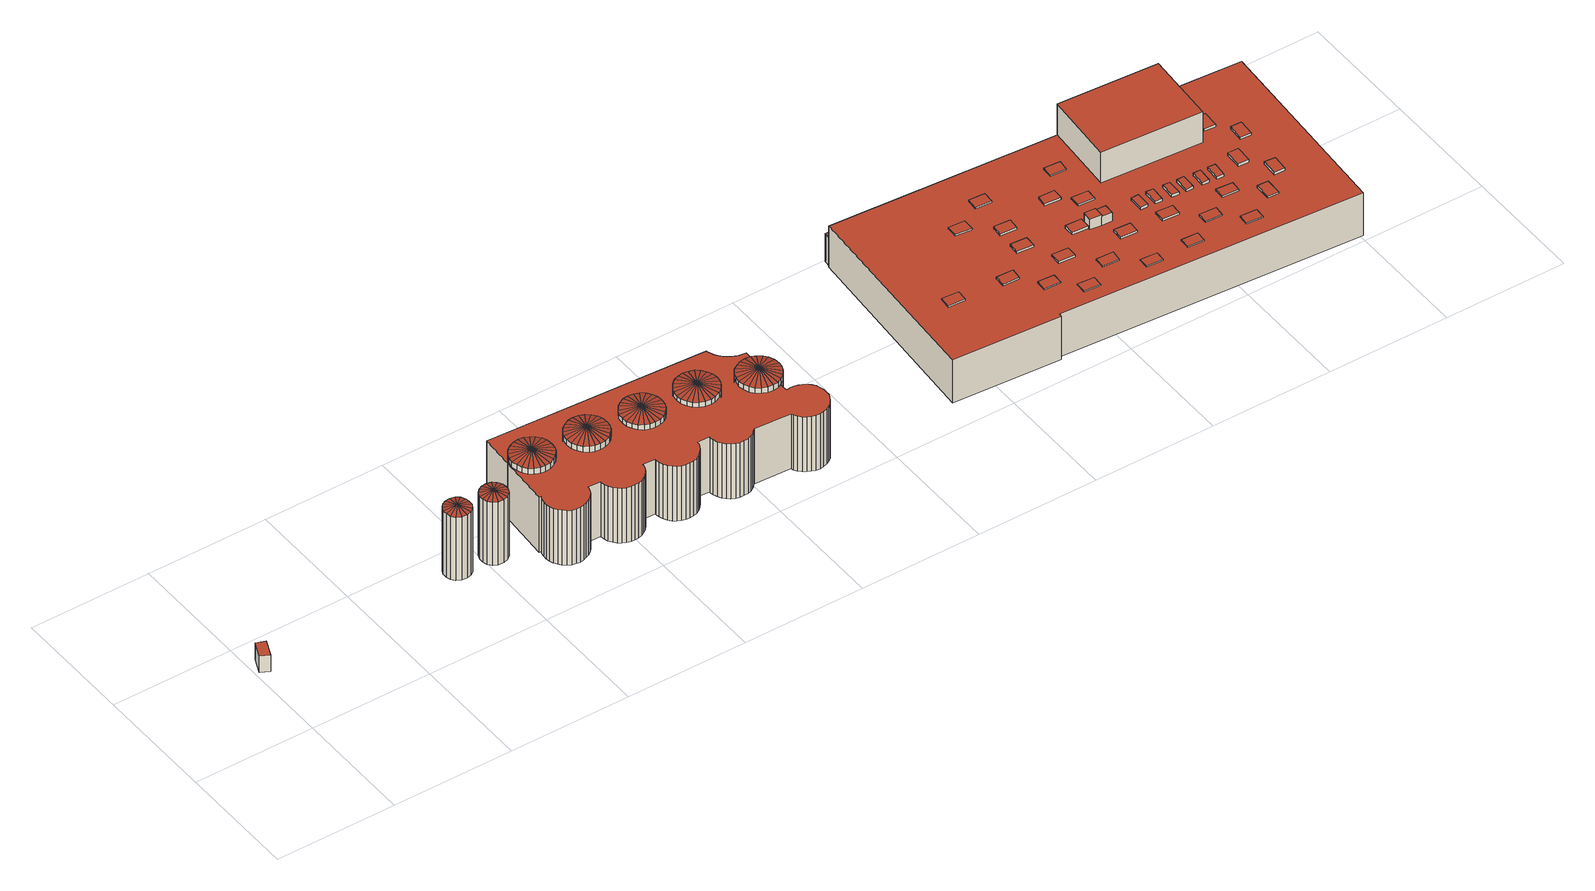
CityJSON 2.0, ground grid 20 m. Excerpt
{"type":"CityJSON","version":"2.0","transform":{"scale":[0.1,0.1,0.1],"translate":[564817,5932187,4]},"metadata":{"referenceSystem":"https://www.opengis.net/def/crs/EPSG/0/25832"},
"CityObjects":{
"building1":{"type":"Building","attributes":{"Grundfläche 2D":"4.583866","Grundhöhe NN":"4.781"},"geometry":[{"type":"Solid","lod":"3","boundaries":[[[[0,1,2,3]],[[4,5,3,2]],[[5,6,0,3]],[[6,7,1,0]],[[7,4,2,1]],[[7,6,5,4]]]],"semantics":{"surfaces":[{"type":"RoofSurface"},{"type":"WallSurface"},{"type":"GroundSurface"}],"values":[[0,1,1,1,1,2]]}}]},
"building2":{"type":"Building","attributes":{"Grundfläche 2D":"14.124883","Grundhöhe NN":"5.322"},"geometry":[{"type":"Solid","lod":"3","boundaries":[[[[8,9,10]],[[10,9,11]],[[12,9,8]],[[13,9,12]],[[14,9,13]],[[15,9,14]],[[16,9,15]],[[17,9,16]],[[18,9,17]],[[19,9,18]],[[20,9,19]],[[21,9,20]],[[22,9,21]],[[23,9,22]],[[24,9,23]],[[25,9,24]],[[26,11,9,25]],[[27,28,8,10]],[[28,29,12,8]],[[29,30,13,12]],[[30,31,14,13]],[[31,32,15,14]],[[32,33,16,15]],[[33,34,17,16]],[[34,35,18,17]],[[35,36,19,18]],[[36,37,20,19]],[[37,38,21,20]],[[38,39,22,21]],[[39,40,23,22]],[[40,41,24,23]],[[41,42,25,24]],[[43,27,10,11]],[[42,44,43,11,26,25]],[[29,28,27,43,44,42,41,40,39,38,37,36,35,34,33,32,31,30]]]],"semantics":{"surfaces":[{"type":"RoofSurface"},{"type":"WallSurface"},{"type":"GroundSurface"}],"values":[[0,0,0,0,0,0,0,0,0,0,0,0,0,0,0,0,0,1,1,1,1,1,1,1,1,1,1,1,1,1,1,1,1,1,2]]}}]},
"building3":{"type":"Building","attributes":{"Grundfläche 2D":"14.123329","Grundhöhe NN":"5.399"},"geometry":[{"type":"Solid","lod":"3","boundaries":[[[[45,46,47]],[[47,46,48]],[[49,46,45]],[[50,51,46,49]],[[52,53,46,51]],[[54,46,53]],[[55,46,54]],[[56,46,55]],[[57,46,56]],[[58,46,57]],[[59,46,58]],[[60,46,59]],[[61,46,60]],[[62,46,61]],[[63,46,62]],[[64,46,63]],[[48,46,64]],[[65,66,45,47]],[[67,65,47,48]],[[66,68,49,45]],[[68,69,70,51,50,49]],[[70,71,72,53,52,51]],[[72,73,54,53]],[[73,74,55,54]],[[74,75,56,55]],[[75,76,57,56]],[[76,77,58,57]],[[77,78,59,58]],[[78,79,60,59]],[[79,80,61,60]],[[80,81,62,61]],[[81,82,63,62]],[[82,83,64,63]],[[83,67,48,64]],[[66,65,67,83,82,81,80,79,78,77,76,75,74,73,72,71,70,69,68]]]],"semantics":{"surfaces":[{"type":"RoofSurface"},{"type":"WallSurface"},{"type":"GroundSurface"}],"values":[[0,0,0,0,0,0,0,0,0,0,0,0,0,0,0,0,0,1,1,1,1,1,1,1,1,1,1,1,1,1,1,1,1,1,2]]}}]},
"building4":{"type":"Building","attributes":{"Grundfläche 2D":"35.927624","Grundhöhe NN":"5.362","usage":"detail"},"geometry":[{"type":"Solid","lod":"3","boundaries":[[[[84,85,86]],[[84,87,85]],[[84,86,88]],[[84,88,89]],[[84,89,90]],[[84,90,91]],[[84,91,92]],[[84,92,93]],[[84,93,94]],[[84,94,95]],[[84,95,96]],[[84,96,97]],[[84,97,98]],[[84,98,99]],[[84,99,100]],[[84,100,101]],[[84,101,102]],[[84,102,103]],[[84,103,104]],[[84,104,105]],[[84,105,106]],[[84,106,107]],[[84,107,108]],[[84,108,87]],[[109,110,86,85]],[[111,109,85,87]],[[112,111,87,108]],[[110,113,88,86]],[[113,114,89,88]],[[114,115,90,89]],[[115,116,91,90]],[[116,117,92,91]],[[117,118,93,92]],[[118,119,94,93]],[[119,120,95,94]],[[120,121,96,95]],[[121,122,97,96]],[[122,123,98,97]],[[123,124,99,98]],[[124,125,100,99]],[[125,126,101,100]],[[126,127,102,101]],[[127,128,103,102]],[[128,129,104,103]],[[129,130,105,104]],[[130,131,106,105]],[[131,132,107,106]],[[132,112,108,107]],[[126,125,124,123,122,121,120,119,118,117,116,115,114,113,110,109,111,112,132,131,130,129,128,127]]]],"semantics":{"surfaces":[{"type":"RoofSurface"},{"type":"WallSurface"},{"type":"GroundSurface"}],"values":[[0,0,0,0,0,0,0,0,0,0,0,0,0,0,0,0,0,0,0,0,0,0,0,0,1,1,1,1,1,1,1,1,1,1,1,1,1,1,1,1,1,1,1,1,1,1,1,1,2]]}}]},
"building5":{"type":"Building","attributes":{"Grundfläche 2D":"35.927624","Grundhöhe NN":"5.379","usage":"detail"},"geometry":[{"type":"Solid","lod":"3","boundaries":[[[[133,134,135]],[[133,136,134]],[[133,135,137]],[[133,137,138]],[[133,138,139]],[[133,139,140]],[[133,140,141]],[[133,141,142]],[[133,142,143]],[[133,143,144]],[[133,144,145]],[[133,145,146]],[[133,146,147]],[[133,147,148]],[[133,148,149]],[[133,149,150]],[[133,150,151]],[[133,151,152]],[[133,152,153]],[[133,153,154]],[[133,154,155]],[[133,155,156]],[[133,156,157]],[[133,157,136]],[[158,159,135,134]],[[160,158,134,136]],[[161,160,136,157]],[[159,162,137,135]],[[162,163,138,137]],[[163,164,139,138]],[[164,165,140,139]],[[165,166,141,140]],[[166,167,142,141]],[[167,168,143,142]],[[168,169,144,143]],[[169,170,145,144]],[[170,171,146,145]],[[171,172,147,146]],[[172,173,148,147]],[[173,174,149,148]],[[174,175,150,149]],[[175,176,151,150]],[[176,177,152,151]],[[177,178,153,152]],[[178,179,154,153]],[[179,180,155,154]],[[180,181,156,155]],[[181,161,157,156]],[[175,174,173,172,171,170,169,168,167,166,165,164,163,162,159,158,160,161,181,180,179,178,177,176]]]],"semantics":{"surfaces":[{"type":"RoofSurface"},{"type":"WallSurface"},{"type":"GroundSurface"}],"values":[[0,0,0,0,0,0,0,0,0,0,0,0,0,0,0,0,0,0,0,0,0,0,0,0,1,1,1,1,1,1,1,1,1,1,1,1,1,1,1,1,1,1,1,1,1,1,1,1,2]]}}]},
"building6":{"type":"Building","attributes":{"Grundfläche 2D":"756.656850","Grundhöhe NN":"5.353"},"geometry":[{"type":"Solid","lod":"3","boundaries":[[[[182,183,184,185,186,187,188,189,190,191,192,193,194,195,196,197,198,199,200,201,202,203,204,205,206,207,208,209,210,211,212,213,214,215,216,217,218,219,220,221,222,223,224,225,226,227,228,229,230,231,232,233,234,235,236,237,238,239,240,241,242,243,244,245,246,247,248,249,250,251,252,253,254,255,256,257,258,259,260,261,262,263,264,265,266,267,268,269,270,271,272,273,274,275,276,277,278,279,280,281,282,283,284,285,286,287,288,289,290,291,292,293,294,295,296,297]],[[298,299,191,190]],[[299,300,192,191]],[[300,301,193,192]],[[301,302,194,193]],[[302,303,195,194]],[[303,304,196,195]],[[304,305,197,196]],[[305,306,198,197]],[[306,307,199,198]],[[307,308,200,199]],[[308,309,201,200]],[[309,310,202,201]],[[310,311,203,202]],[[311,312,204,203]],[[312,313,205,204]],[[313,314,206,205]],[[314,315,207,206]],[[315,316,208,207]],[[316,317,209,208]],[[317,318,210,209]],[[318,319,211,210]],[[319,320,212,211]],[[320,321,213,212]],[[321,322,214,213]],[[322,323,215,214]],[[323,324,216,215]],[[324,325,217,216]],[[325,326,218,217]],[[326,327,219,218]],[[327,328,220,219]],[[328,329,221,220]],[[329,330,222,221]],[[330,331,223,222]],[[331,332,224,223]],[[332,333,225,224]],[[333,334,226,225]],[[334,335,227,226]],[[335,336,228,227]],[[336,337,229,228]],[[337,338,230,229]],[[338,339,231,230]],[[339,340,232,231]],[[340,341,233,232]],[[341,342,234,233]],[[342,343,235,234]],[[343,344,236,235]],[[344,345,237,236]],[[345,346,238,237]],[[346,347,239,238]],[[347,348,240,239]],[[348,349,241,240]],[[349,350,242,241]],[[350,351,243,242]],[[351,352,244,243]],[[352,353,245,244]],[[353,354,246,245]],[[354,355,247,246]],[[355,356,248,247]],[[356,357,249,248]],[[357,358,250,249]],[[358,359,251,250]],[[359,360,252,251]],[[360,361,253,252]],[[361,362,254,253]],[[362,363,255,254]],[[363,364,256,255]],[[364,365,257,256]],[[365,366,258,257]],[[366,367,259,258]],[[367,368,260,259]],[[368,369,261,260]],[[369,370,262,261]],[[370,371,263,262]],[[371,372,264,263]],[[372,373,265,264]],[[373,374,266,265]],[[374,375,267,266]],[[375,376,268,267]],[[376,377,269,268]],[[377,378,270,269]],[[378,379,271,270]],[[379,380,272,271]],[[380,381,273,272]],[[381,382,274,273]],[[382,383,275,274]],[[383,384,276,275]],[[384,385,277,276]],[[385,386,278,277]],[[386,387,279,278]],[[387,388,280,279]],[[388,389,281,280]],[[389,390,282,281]],[[390,391,283,282]],[[391,392,284,283]],[[392,393,285,284]],[[393,394,286,285]],[[394,395,287,286]],[[395,396,288,287]],[[396,397,289,288]],[[397,398,290,289]],[[398,399,291,290]],[[399,400,292,291]],[[400,401,293,292]],[[401,402,294,293]],[[402,403,295,294]],[[403,404,296,295]],[[404,405,297,296]],[[405,406,182,297]],[[406,407,183,182]],[[407,408,184,183]],[[408,409,185,184]],[[409,410,186,185]],[[410,411,187,186]],[[411,412,188,187]],[[413,298,190,189]],[[412,413,189,188]],[[403,402,401,400,399,398,397,396,395,394,393,392,391,390,389,388,387,386,385,384,383,382,381,380,379,378,377,376,375,374,373,372,371,370,369,368,367,366,365,364,363,362,361,360,359,358,357,356,355,354,353,352,351,350,349,348,347,346,345,344,343,342,341,340,339,338,337,336,335,334,333,332,331,330,329,328,327,326,325,324,323,322,321,320,319,318,317,316,315,314,313,312,311,310,309,308,307,306,305,304,303,302,301,300,299,298,413,412,411,410,409,408,407,406,405,404]]]],"semantics":{"surfaces":[{"type":"RoofSurface"},{"type":"WallSurface"},{"type":"GroundSurface"}],"values":[[0,1,1,1,1,1,1,1,1,1,1,1,1,1,1,1,1,1,1,1,1,1,1,1,1,1,1,1,1,1,1,1,1,1,1,1,1,1,1,1,1,1,1,1,1,1,1,1,1,1,1,1,1,1,1,1,1,1,1,1,1,1,1,1,1,1,1,1,1,1,1,1,1,1,1,1,1,1,1,1,1,1,1,1,1,1,1,1,1,1,1,1,1,1,1,1,1,1,1,1,1,1,1,1,1,1,1,1,1,1,1,1,1,1,1,1,1,2]]}}]},
"building7":{"type":"Building","attributes":{"Grundfläche 2D":"35.927595","Grundhöhe NN":"5.342","usage":"detail"},"geometry":[{"type":"Solid","lod":"3","boundaries":[[[[414,415,416]],[[414,417,415]],[[414,416,418]],[[414,418,419]],[[414,419,420]],[[414,420,421]],[[414,421,422]],[[414,422,423]],[[414,423,424]],[[414,424,425]],[[414,425,426]],[[414,426,427]],[[414,427,428]],[[414,428,429]],[[414,429,430]],[[414,430,431]],[[414,431,432]],[[414,432,433]],[[414,433,434]],[[414,434,435]],[[414,435,436]],[[414,436,437]],[[414,437,438]],[[414,438,417]],[[439,440,416,415]],[[441,439,415,417]],[[442,441,417,438]],[[440,443,418,416]],[[443,444,419,418]],[[444,445,420,419]],[[445,446,421,420]],[[446,447,422,421]],[[447,448,423,422]],[[448,449,424,423]],[[449,450,425,424]],[[450,451,426,425]],[[451,452,427,426]],[[452,453,428,427]],[[453,454,429,428]],[[454,455,430,429]],[[455,456,431,430]],[[456,457,432,431]],[[457,458,433,432]],[[458,459,434,433]],[[459,460,435,434]],[[460,461,436,435]],[[461,462,437,436]],[[462,442,438,437]],[[456,455,454,453,452,451,450,449,448,447,446,445,444,443,440,439,441,442,462,461,460,459,458,457]]]],"semantics":{"surfaces":[{"type":"RoofSurface"},{"type":"WallSurface"},{"type":"GroundSurface"}],"values":[[0,0,0,0,0,0,0,0,0,0,0,0,0,0,0,0,0,0,0,0,0,0,0,0,1,1,1,1,1,1,1,1,1,1,1,1,1,1,1,1,1,1,1,1,1,1,1,1,2]]}}]},
"building8":{"type":"Building","attributes":{"Grundfläche 2D":"36.493179","Grundhöhe NN":"5.306","usage":"detail"},"geometry":[{"type":"Solid","lod":"3","boundaries":[[[[463,464,465]],[[463,466,464]],[[463,465,467]],[[463,467,468]],[[463,468,469]],[[463,469,470]],[[463,470,471]],[[463,471,472]],[[463,472,473]],[[463,473,474]],[[463,474,475]],[[463,475,476]],[[463,476,477]],[[463,477,478]],[[463,478,479]],[[463,479,480]],[[463,480,481]],[[463,481,482]],[[463,482,483]],[[463,483,484]],[[463,484,485]],[[463,485,486]],[[463,486,487]],[[463,487,466]],[[488,489,465,464]],[[489,490,467,465]],[[490,491,468,467]],[[491,492,469,468]],[[492,493,470,469]],[[493,494,471,470]],[[494,495,472,471]],[[495,496,473,472]],[[496,497,474,473]],[[497,498,475,474]],[[498,499,476,475]],[[499,500,477,476]],[[500,501,478,477]],[[501,502,479,478]],[[502,503,480,479]],[[503,504,481,480]],[[504,505,482,481]],[[505,506,483,482]],[[506,507,484,483]],[[507,508,485,484]],[[508,509,486,485]],[[509,510,487,486]],[[510,511,466,487]],[[511,488,464,466]],[[502,501,500,499,498,497,496,495,494,493,492,491,490,489,488,511,510,509,508,507,506,505,504,503]]]],"semantics":{"surfaces":[{"type":"RoofSurface"},{"type":"WallSurface"},{"type":"GroundSurface"}],"values":[[0,0,0,0,0,0,0,0,0,0,0,0,0,0,0,0,0,0,0,0,0,0,0,0,1,1,1,1,1,1,1,1,1,1,1,1,1,1,1,1,1,1,1,1,1,1,1,1,2]]}}]},
"building9":{"type":"Building","attributes":{"Grundfläche 2D":"36.494622","Grundhöhe NN":"5.289","usage":"detail"},"geometry":[{"type":"Solid","lod":"3","boundaries":[[[[512,513,514]],[[514,513,515]],[[516,513,512]],[[517,513,516]],[[518,513,517]],[[519,513,518]],[[520,513,519]],[[521,522,513,520]],[[523,513,522]],[[524,513,523]],[[525,513,524]],[[526,513,525]],[[527,513,526]],[[528,513,527]],[[529,513,528]],[[530,513,529]],[[531,513,530]],[[532,513,531]],[[533,513,532]],[[534,513,533]],[[535,513,534]],[[536,513,535]],[[537,513,536]],[[515,513,537]],[[512,514,538,539]],[[515,537,540,541]],[[514,515,541,538]],[[516,512,539,542]],[[517,516,542,543]],[[518,517,543,544]],[[519,518,544,545]],[[520,519,545,546]],[[547,522,521,520,546,548]],[[523,522,547,549]],[[524,523,549,550]],[[525,524,550,551]],[[526,525,551,552]],[[527,526,552,553]],[[528,527,553,554]],[[529,528,554,555]],[[530,529,555,556]],[[531,530,556,557]],[[532,531,557,558]],[[533,532,558,559]],[[534,533,559,560]],[[535,534,560,561]],[[536,535,561,562]],[[537,536,562,540]],[[543,542,539,538,541,540,562,561,560,559,558,557,556,555,554,553,552,551,550,549,547,548,546,545,544]]]],"semantics":{"surfaces":[{"type":"RoofSurface"},{"type":"WallSurface"},{"type":"GroundSurface"}],"values":[[0,0,0,0,0,0,0,0,0,0,0,0,0,0,0,0,0,0,0,0,0,0,0,0,1,1,1,1,1,1,1,1,1,1,1,1,1,1,1,1,1,1,1,1,1,1,1,1,2]]}}]},
"building10":{"type":"Building","attributes":{"Grundfläche 2D":"2266.576538","Grundhöhe NN":"5.484"},"children":["building10-1","building10-2","building10-3","building10-4","building10-5","building10-6","building10-7","building10-8","building10-9","building10-10","building10-11","building10-12","building10-13","building10-14","building10-15","building10-16","building10-17","building10-18","building10-19","building10-20","building10-21","building10-22","building10-23","building10-24","building10-25","building10-26","building10-27","building10-28","building10-29","building10-30","building10-31","building10-32","building10-33","building10-34"],"geometry":[{"type":"Solid","lod":"3","boundaries":[[[[563,564,565,566]],[[567,568,569,570,571,572,573,574,575,576,577]],[[578,579,580,581]],[[582,583,584,585]],[[575,574,566,565]],[[563,566,574,573]],[[564,563,573,572]],[[572,575,565,564]],[[567,577,586,587]],[[568,567,587,588]],[[569,568,588,589]],[[570,569,589,590]],[[571,570,590,591]],[[581,580,592,593,585,584,594,586,577,576,575,572,571,591,595]],[[578,581,595,596]],[[579,578,596,597]],[[580,579,597,592]],[[582,585,593,598]],[[583,582,598,599]],[[584,583,599,594]],[[587,586,594,599,598,593,592,597,596,595,591,590,589,588]]]],"semantics":{"surfaces":[{"type":"RoofSurface"},{"type":"WallSurface"},{"type":"GroundSurface"}],"values":[[0,0,0,0,1,1,1,1,1,1,1,1,1,1,1,1,1,1,1,1,2]]}}]},
"building10-1":{"type":"BuildingInstallation","parents":["building10"],"geometry":[{"type":"MultiSurface","lod":"3","boundaries":[[[600,601,602,603]],[[603,602,604,605]],[[600,603,605,606]],[[601,600,606,607]],[[602,601,607,604]]],"semantics":{"surfaces":[{"type":"RoofSurface"},{"type":"WallSurface"}],"values":[0,1,1,1,1]}}]},
"building10-2":{"type":"BuildingInstallation","parents":["building10"],"geometry":[{"type":"MultiSurface","lod":"3","boundaries":[[[608,609,610,611]],[[611,610,612,613]],[[608,611,613,614]],[[609,608,614,615]],[[610,609,615,612]]],"semantics":{"surfaces":[{"type":"RoofSurface"},{"type":"WallSurface"}],"values":[0,1,1,1,1]}}]},
"building10-3":{"type":"BuildingInstallation","parents":["building10"],"geometry":[{"type":"MultiSurface","lod":"3","boundaries":[[[616,617,618,619]],[[619,618,620,621]],[[616,619,621,622]],[[617,616,622,623]],[[618,617,623,620]]],"semantics":{"surfaces":[{"type":"RoofSurface"},{"type":"WallSurface"}],"values":[0,1,1,1,1]}}]},
"building10-4":{"type":"BuildingInstallation","parents":["building10"],"geometry":[{"type":"MultiSurface","lod":"3","boundaries":[[[624,625,626,627]],[[627,626,628,629]],[[624,627,629,630]],[[625,624,630,631]],[[626,625,631,628]]],"semantics":{"surfaces":[{"type":"RoofSurface"},{"type":"WallSurface"}],"values":[0,1,1,1,1]}}]},
"building10-5":{"type":"BuildingInstallation","parents":["building10"],"geometry":[{"type":"MultiSurface","lod":"3","boundaries":[[[632,633,634,635]],[[635,634,636,637]],[[632,635,637,638]],[[633,632,638,639]],[[634,633,639,636]]],"semantics":{"surfaces":[{"type":"RoofSurface"},{"type":"WallSurface"}],"values":[0,1,1,1,1]}}]},
"building10-6":{"type":"BuildingInstallation","parents":["building10"],"geometry":[{"type":"MultiSurface","lod":"3","boundaries":[[[640,641,642,643]],[[643,642,644,645]],[[640,643,645,646]],[[641,640,646,647]],[[642,641,647,644]]],"semantics":{"surfaces":[{"type":"RoofSurface"},{"type":"WallSurface"}],"values":[0,1,1,1,1]}}]},
"building10-7":{"type":"BuildingInstallation","parents":["building10"],"geometry":[{"type":"MultiSurface","lod":"3","boundaries":[[[648,649,650,651]],[[652,653,648,651]],[[653,654,649,648]],[[654,655,650,649]]],"semantics":{"surfaces":[{"type":"RoofSurface"},{"type":"WallSurface"}],"values":[0,1,1,1]}}]},
"building10-8":{"type":"BuildingInstallation","parents":["building10"],"geometry":[{"type":"MultiSurface","lod":"3","boundaries":[[[656,657,658,659]],[[659,658,660,661]],[[656,659,661,662]],[[657,656,662,663]],[[658,657,663,660]]],"semantics":{"surfaces":[{"type":"RoofSurface"},{"type":"WallSurface"}],"values":[0,1,1,1,1]}}]},
"building10-9":{"type":"BuildingInstallation","parents":["building10"],"geometry":[{"type":"MultiSurface","lod":"3","boundaries":[[[664,665,666,667]],[[667,666,668,669]],[[664,667,669,670]],[[665,664,670,671]],[[666,665,671,668]]],"semantics":{"surfaces":[{"type":"RoofSurface"},{"type":"WallSurface"}],"values":[0,1,1,1,1]}}]},
"building10-10":{"type":"BuildingInstallation","parents":["building10"],"geometry":[{"type":"MultiSurface","lod":"3","boundaries":[[[672,673,674,675]],[[675,674,676,677]],[[672,675,677,678]],[[678,679,673,672]],[[679,676,674,673]]],"semantics":{"surfaces":[{"type":"RoofSurface"},{"type":"WallSurface"}],"values":[0,1,1,1,1]}}]},
"building10-11":{"type":"BuildingInstallation","parents":["building10"],"geometry":[{"type":"MultiSurface","lod":"3","boundaries":[[[680,681,682,683]],[[683,682,684,685]],[[680,683,685,686]],[[681,680,686,687]],[[682,681,687,684]]],"semantics":{"surfaces":[{"type":"RoofSurface"},{"type":"WallSurface"}],"values":[0,1,1,1,1]}}]},
"building10-12":{"type":"BuildingInstallation","parents":["building10"],"geometry":[{"type":"MultiSurface","lod":"3","boundaries":[[[688,689,690,691]],[[691,690,692,693]],[[693,694,688,691]],[[689,688,694,695]],[[695,692,690,689]]],"semantics":{"surfaces":[{"type":"RoofSurface"},{"type":"WallSurface"}],"values":[0,1,1,1,1]}}]},
"building10-13":{"type":"BuildingInstallation","parents":["building10"],"geometry":[{"type":"MultiSurface","lod":"3","boundaries":[[[696,697,698,699]],[[699,698,700,701]],[[696,699,701,702]],[[697,696,702,703]],[[698,697,703,700]]],"semantics":{"surfaces":[{"type":"RoofSurface"},{"type":"WallSurface"}],"values":[0,1,1,1,1]}}]},
"building10-14":{"type":"BuildingInstallation","parents":["building10"],"geometry":[{"type":"MultiSurface","lod":"3","boundaries":[[[704,705,706,707]],[[707,706,708,709]],[[704,707,709,710]],[[705,704,710,711]],[[706,705,711,708]]],"semantics":{"surfaces":[{"type":"RoofSurface"},{"type":"WallSurface"}],"values":[0,1,1,1,1]}}]},
"building10-15":{"type":"BuildingInstallation","parents":["building10"],"geometry":[{"type":"MultiSurface","lod":"3","boundaries":[[[712,713,714,715]],[[715,714,716,717]],[[712,715,717,718]],[[713,712,718,719]],[[714,713,719,716]]],"semantics":{"surfaces":[{"type":"RoofSurface"},{"type":"WallSurface"}],"values":[0,1,1,1,1]}}]},
"building10-16":{"type":"BuildingInstallation","parents":["building10"],"geometry":[{"type":"MultiSurface","lod":"3","boundaries":[[[720,721,722,723]],[[723,722,724,725]],[[725,726,720,723]],[[726,727,721,720]],[[722,721,727,724]]],"semantics":{"surfaces":[{"type":"RoofSurface"},{"type":"WallSurface"}],"values":[0,1,1,1,1]}}]},
"building10-17":{"type":"BuildingInstallation","parents":["building10"],"geometry":[{"type":"MultiSurface","lod":"3","boundaries":[[[728,729,730,731]],[[731,730,732,733]],[[728,731,733,734]],[[729,728,734,735]],[[730,729,735,732]]],"semantics":{"surfaces":[{"type":"RoofSurface"},{"type":"WallSurface"}],"values":[0,1,1,1,1]}}]},
"building10-18":{"type":"BuildingInstallation","parents":["building10"],"geometry":[{"type":"MultiSurface","lod":"3","boundaries":[[[736,737,738,739]],[[739,738,740,741]],[[736,739,741,742]],[[737,736,742,743]],[[738,737,743,740]]],"semantics":{"surfaces":[{"type":"RoofSurface"},{"type":"WallSurface"}],"values":[0,1,1,1,1]}}]},
"building10-19":{"type":"BuildingInstallation","parents":["building10"],"geometry":[{"type":"MultiSurface","lod":"3","boundaries":[[[744,745,746,747]],[[747,746,748,749]],[[744,747,749,750]],[[745,744,750,751]],[[746,745,751,748]]],"semantics":{"surfaces":[{"type":"RoofSurface"},{"type":"WallSurface"}],"values":[0,1,1,1,1]}}]},
"building10-20":{"type":"BuildingInstallation","parents":["building10"],"geometry":[{"type":"MultiSurface","lod":"3","boundaries":[[[752,753,754,755]],[[755,754,756,757]],[[757,758,752,755]],[[753,752,758,759]],[[759,756,754,753]]],"semantics":{"surfaces":[{"type":"RoofSurface"},{"type":"WallSurface"}],"values":[0,1,1,1,1]}}]},
"building10-21":{"type":"BuildingInstallation","parents":["building10"],"geometry":[{"type":"MultiSurface","lod":"3","boundaries":[[[760,761,762,763]],[[763,762,764,765]],[[760,763,765,766]],[[761,760,766,767]],[[762,761,767,764]]],"semantics":{"surfaces":[{"type":"RoofSurface"},{"type":"WallSurface"}],"values":[0,1,1,1,1]}}]},
"building10-22":{"type":"BuildingInstallation","parents":["building10"],"geometry":[{"type":"MultiSurface","lod":"3","boundaries":[[[768,769,770,771]],[[771,770,772,773]],[[768,771,773,774]],[[769,768,774,775]],[[770,769,775,772]]],"semantics":{"surfaces":[{"type":"RoofSurface"},{"type":"WallSurface"}],"values":[0,1,1,1,1]}}]},
"building10-23":{"type":"BuildingInstallation","parents":["building10"],"geometry":[{"type":"MultiSurface","lod":"3","boundaries":[[[776,777,778,779]],[[779,778,780,781]],[[776,779,781,782]],[[777,776,782,783]],[[778,777,783,780]]],"semantics":{"surfaces":[{"type":"RoofSurface"},{"type":"WallSurface"}],"values":[0,1,1,1,1]}}]},
"building10-24":{"type":"BuildingInstallation","parents":["building10"],"geometry":[{"type":"MultiSurface","lod":"3","boundaries":[[[784,785,786,787]],[[787,786,788,789]],[[784,787,789,790]],[[785,784,790,791]],[[786,785,791,788]]],"semantics":{"surfaces":[{"type":"RoofSurface"},{"type":"WallSurface"}],"values":[0,1,1,1,1]}}]},
"building10-25":{"type":"BuildingInstallation","parents":["building10"],"geometry":[{"type":"MultiSurface","lod":"3","boundaries":[[[792,793,794,795]],[[795,794,796,797]],[[797,798,792,795]],[[798,799,793,792]],[[794,793,799,796]]],"semantics":{"surfaces":[{"type":"RoofSurface"},{"type":"WallSurface"}],"values":[0,1,1,1,1]}}]},
"building10-26":{"type":"BuildingInstallation","parents":["building10"],"geometry":[{"type":"MultiSurface","lod":"3","boundaries":[[[800,801,802,803]],[[804,805,803,802]],[[800,803,805,806]],[[801,800,806,807]],[[807,804,802,801]]],"semantics":{"surfaces":[{"type":"RoofSurface"},{"type":"WallSurface"}],"values":[0,1,1,1,1]}}]},
"building10-27":{"type":"BuildingInstallation","parents":["building10"],"geometry":[{"type":"MultiSurface","lod":"3","boundaries":[[[808,809,810,811]],[[811,810,812,813]],[[808,811,813,814]],[[809,808,814,815]],[[810,809,815,812]]],"semantics":{"surfaces":[{"type":"RoofSurface"},{"type":"WallSurface"}],"values":[0,1,1,1,1]}}]},
"building10-28":{"type":"BuildingInstallation","parents":["building10"],"geometry":[{"type":"MultiSurface","lod":"3","boundaries":[[[816,817,818,819]],[[820,821,819,818]],[[816,819,821,822]],[[816,822,823,817]],[[823,820,818,817]]],"semantics":{"surfaces":[{"type":"RoofSurface"},{"type":"WallSurface"}],"values":[0,1,1,1,1]}}]},
"building10-29":{"type":"BuildingInstallation","parents":["building10"],"geometry":[{"type":"MultiSurface","lod":"3","boundaries":[[[824,825,826,827]],[[827,826,828,829]],[[824,827,829,830]],[[825,824,830,831]],[[826,825,831,828]]],"semantics":{"surfaces":[{"type":"RoofSurface"},{"type":"WallSurface"}],"values":[0,1,1,1,1]}}]},
"building10-30":{"type":"BuildingInstallation","parents":["building10"],"geometry":[{"type":"MultiSurface","lod":"3","boundaries":[[[832,833,834,835]],[[651,650,835,834]],[[836,832,835,650,655]],[[836,837,833,832]],[[652,651,834,833,837]]],"semantics":{"surfaces":[{"type":"RoofSurface"},{"type":"WallSurface"}],"values":[0,1,1,1,1]}}]},
"building10-31":{"type":"BuildingInstallation","parents":["building10"],"geometry":[{"type":"MultiSurface","lod":"3","boundaries":[[[838,839,840,841]],[[841,840,842,843]],[[838,841,843,844]],[[839,838,844,845]],[[840,839,845,842]]],"semantics":{"surfaces":[{"type":"RoofSurface"},{"type":"WallSurface"}],"values":[0,1,1,1,1]}}]},
"building10-32":{"type":"BuildingInstallation","parents":["building10"],"geometry":[{"type":"MultiSurface","lod":"3","boundaries":[[[846,847,848,849]],[[849,848,850,851]],[[846,849,851,852]],[[847,846,852,853]],[[848,847,853,850]]],"semantics":{"surfaces":[{"type":"RoofSurface"},{"type":"WallSurface"}],"values":[0,1,1,1,1]}}]},
"building10-33":{"type":"BuildingInstallation","parents":["building10"],"geometry":[{"type":"MultiSurface","lod":"3","boundaries":[[[854,855,856,857]],[[857,856,858,859]],[[854,857,859,860]],[[855,854,860,861]],[[856,855,861,858]]],"semantics":{"surfaces":[{"type":"RoofSurface"},{"type":"WallSurface"}],"values":[0,1,1,1,1]}}]},
"building10-34":{"type":"BuildingInstallation","parents":["building10"],"geometry":[{"type":"MultiSurface","lod":"3","boundaries":[[[862,863,864,865]],[[865,864,866,867]],[[862,865,867,868]],[[863,862,868,869]],[[864,863,869,866]]],"semantics":{"surfaces":[{"type":"RoofSurface"},{"type":"WallSurface"}],"values":[0,1,1,1,1]}}]}
},
"vertices":[
[21,132,39],[33,159,39],[18,165,39],[7,139,39],[18,165,8],[7,139,8],[21,132,8],[33,159,8],
[341,136,131],[355,153,136],[336,142,131],[334,149,131],[348,132,131],[357,131,131],[365,133,131],[371,138,131],[375,145,131],[376,153,131],[375,160,131],[371,167,131],[365,172,131],[357,174,131],[349,173,131],[342,170,131],[337,164,131],[334,157,131],[334,156,131],[336,142,13],[341,136,13],[348,132,13],[357,131,13],[365,133,13],[371,138,13],[375,145,13],[376,153,13],[375,160,13],[371,167,13],[365,172,13],[357,174,13],[349,173,13],[342,170,13],[337,164,13],[334,157,13],[334,149,13],[334,156,13],
[408,128,131],[415,149,136],[401,132,131],[396,138,131],[417,128,131],[418,128,131],[425,130,131],[428,133,131],[431,134,131],[435,141,131],[436,149,131],[435,156,131],[431,163,131],[425,168,131],[417,170,131],[409,170,131],[402,166,131],[397,161,131],[394,153,131],[394,146,131],[401,132,14],[408,128,14],[396,138,14],[417,128,14],[418,128,14],[425,130,14],[428,133,14],[431,134,14],[435,141,14],[436,149,14],[435,156,14],[431,163,14],[425,168,14],[417,170,14],[409,170,14],[402,166,14],[397,161,14],[394,153,14],[394,146,14],
[510,192,134],[519,159,126],[527,163,126],[510,158,126],[534,168,126],[540,175,126],[543,183,126],[544,192,126],[543,201,126],[540,209,126],[534,216,126],[527,221,126],[519,225,126],[510,226,126],[502,225,126],[493,221,126],[486,216,126],[481,209,126],[478,201,126],[476,192,126],[478,183,126],[481,175,126],[486,168,126],[493,163,126],[502,159,126],[519,159,14],[527,163,14],[510,158,14],[502,159,14],[534,168,14],[540,175,14],[543,183,14],[544,192,14],[543,201,14],[540,209,14],[534,216,14],[527,221,14],[519,225,14],[510,226,14],[502,225,14],[493,221,14],[486,216,14],[481,209,14],[478,201,14],[476,192,14],[478,183,14],[481,175,14],[486,168,14],[493,163,14],
[600,186,134],[609,153,126],[617,156,126],[600,152,126],[624,162,126],[630,169,126],[633,177,126],[634,186,126],[633,195,126],[630,203,126],[624,210,126],[617,215,126],[609,219,126],[600,220,126],[591,219,126],[583,215,126],[576,210,126],[571,203,126],[567,195,126],[566,186,126],[567,177,126],[571,169,126],[576,162,126],[583,156,126],[591,153,126],[609,153,14],[617,156,14],[600,152,14],[591,153,14],[624,162,14],[630,169,14],[633,177,14],[634,186,14],[633,195,14],[630,203,14],[624,210,14],[617,215,14],[609,219,14],[600,220,14],[591,219,14],[583,215,14],[576,210,14],[571,203,14],[567,195,14],[566,186,14],[567,177,14],[571,169,14],[576,162,14],[583,156,14],
[893,125,116],[898,132,116],[902,141,116],[903,149,116],[902,158,116],[898,167,116],[893,174,116],[886,179,116],[883,180,116],[884,202,116],[872,203,116],[861,208,116],[852,215,116],[844,225,116],[840,236,116],[840,237,116],[479,258,116],[470,117,116],[474,117,116],[472,113,116],[471,107,116],[470,100,116],[471,94,116],[473,87,116],[477,82,116],[481,77,116],[486,73,116],[492,69,116],[499,68,116],[505,67,116],[512,68,116],[518,70,116],[524,73,116],[529,77,116],[534,82,116],[537,88,116],[539,94,116],[539,96,116],[560,95,116],[561,88,116],[563,82,116],[567,76,116],[571,71,116],[576,67,116],[582,64,116],[589,62,116],[595,62,116],[602,62,116],[608,64,116],[614,67,116],[619,71,116],[624,77,116],[627,82,116],[629,89,116],[629,91,116],[650,90,116],[650,89,116],[651,83,116],[653,76,116],[656,70,116],[661,65,116],[666,61,116],[672,58,116],[678,56,116],[685,56,116],[691,56,116],[698,58,116],[704,61,116],[709,66,116],[713,71,116],[717,77,116],[719,83,116],[719,86,116],[739,85,116],[739,84,116],[740,78,116],[742,71,116],[746,65,116],[750,60,116],[755,56,116],[761,53,116],[767,51,116],[774,51,116],[781,51,116],[787,53,116],[793,56,116],[798,61,116],[800,63,116],[861,60,116],[862,56,116],[865,51,116],[870,46,116],[875,42,116],[881,39,116],[887,37,116],[894,36,116],[900,37,116],[907,39,116],[913,42,116],[918,46,116],[922,51,116],[925,57,116],[928,63,116],[928,70,116],[928,76,116],[926,83,116],[924,89,116],[920,94,116],[916,98,116],[910,102,116],[904,104,116],[897,106,116],[891,106,116],[885,105,116],[884,119,116],[886,120,116],[883,180,14],[884,202,14],[872,203,14],[861,208,14],[852,215,14],[844,225,14],[840,236,14],[840,237,14],[479,258,14],[470,117,14],[474,117,14],[472,113,14],[471,107,14],[470,100,14],[471,94,14],[473,87,14],[477,82,14],[481,77,14],[486,73,14],[492,69,14],[499,68,14],[505,67,14],[512,68,14],[518,70,14],[524,73,14],[529,77,14],[534,82,14],[537,88,14],[539,94,14],[539,96,14],[560,95,14],[561,88,14],[563,82,14],[567,76,14],[571,71,14],[576,67,14],[582,64,14],[589,62,14],[595,62,14],[602,62,14],[608,64,14],[614,67,14],[619,71,14],[624,77,14],[627,82,14],[629,89,14],[629,91,14],[650,90,14],[650,89,14],[651,83,14],[653,76,14],[656,70,14],[661,65,14],[666,61,14],[672,58,14],[678,56,14],[685,56,14],[691,56,14],[698,58,14],[704,61,14],[709,66,14],[713,71,14],[717,77,14],[719,83,14],[719,86,14],[739,85,14],[739,84,14],[740,78,14],[742,71,14],[746,65,14],[750,60,14],[755,56,14],[761,53,14],[767,51,14],[774,51,14],[781,51,14],[787,53,14],[793,56,14],[798,61,14],[800,63,14],[861,60,14],[862,56,14],[865,51,14],[870,46,14],[875,42,14],[881,39,14],[887,37,14],[894,36,14],[900,37,14],[907,39,14],[913,42,14],[918,46,14],[922,51,14],[925,57,14],[928,63,14],[928,70,14],[928,76,14],[926,83,14],[924,89,14],[920,94,14],[916,98,14],[910,102,14],[904,104,14],[897,106,14],[891,106,14],[885,105,14],[884,119,14],[886,120,14],[893,125,14],[898,132,14],[902,141,14],[903,149,14],[902,158,14],[898,167,14],[893,174,14],[886,179,14],
[690,180,132],[699,147,125],[707,150,125],[690,146,125],[714,156,125],[720,163,125],[723,171,125],[724,180,125],[723,189,125],[720,197,125],[714,204,125],[707,209,125],[699,213,125],[690,214,125],[681,213,125],[673,209,125],[666,204,125],[661,197,125],[657,189,125],[656,180,125],[657,171,125],[661,163,125],[666,156,125],[673,150,125],[681,147,125],[699,147,13],[707,150,13],[690,146,13],[681,147,13],[714,156,13],[720,163,13],[723,171,13],[724,180,13],[723,189,13],[720,197,13],[714,204,13],[707,209,13],[699,213,13],[690,214,13],[681,213,13],[673,209,13],[666,204,13],[661,197,13],[657,189,13],[656,180,13],[657,171,13],[661,163,13],[666,156,13],[673,150,13],
[781,175,132],[810,158,125],[814,166,125],[805,151,125],[815,175,125],[814,184,125],[810,192,125],[805,199,125],[798,205,125],[789,208,125],[781,210,125],[772,208,125],[763,205,125],[756,199,125],[751,192,125],[747,184,125],[746,175,125],[747,166,125],[751,158,125],[756,151,125],[763,146,125],[772,142,125],[781,141,125],[789,142,125],[798,146,125],[810,158,13],[814,166,13],[815,175,13],[814,184,13],[810,192,13],[805,199,13],[798,205,13],[789,208,13],[781,210,13],[772,208,13],[763,205,13],[756,199,13],[751,192,13],[747,184,13],[746,175,13],[747,166,13],[751,158,13],[756,151,13],[763,146,13],[772,142,13],[781,141,13],[789,142,13],[798,146,13],[805,151,13],
[902,141,126],[869,149,134],[898,132,126],[893,125,126],[903,149,126],[902,158,126],[898,167,126],[893,174,126],[886,179,126],[883,180,126],[878,183,126],[869,184,126],[860,183,126],[852,179,126],[844,174,126],[839,167,126],[836,158,126],[834,149,126],[836,141,126],[839,132,126],[844,125,126],[852,120,126],[860,116,126],[869,115,126],[878,116,126],[886,120,126],[898,132,13],[902,141,13],[886,120,13],[893,125,13],[903,149,13],[902,158,13],[898,167,13],[893,174,13],[886,179,13],[878,183,13],[883,180,13],[869,184,13],[860,183,13],[852,179,13],[844,174,13],[839,167,13],[836,158,13],[834,149,13],[836,141,13],[839,132,13],[844,125,13],[852,120,13],[860,116,13],[869,115,13],[878,116,13],
[1679,222,149],[1687,342,149],[1522,353,149],[1513,234,149],[1126,43,95],[1303,31,95],[1304,37,95],[1800,3,95],[1823,333,91],[1687,342,91],[1679,222,92],[1513,234,92],[1522,353,91],[1151,379,91],[1149,379,91],[1684,349,58],[1640,352,58],[1640,345,58],[1684,342,58],[1326,379,67],[1152,391,67],[1151,379,67],[1325,367,67],[1149,379,15],[1126,43,15],[1303,31,15],[1304,37,15],[1800,3,15],[1823,333,15],[1640,345,15],[1325,367,15],[1151,379,15],[1684,342,15],[1684,349,15],[1640,352,15],[1326,379,15],[1152,391,15],
[1612,173,98],[1600,173,98],[1599,149,98],[1611,149,98],[1599,149,93],[1611,149,93],[1612,173,93],[1600,173,93],
[1309,275,95],[1282,277,95],[1281,259,95],[1308,256,95],[1281,259,92],[1308,256,92],[1309,275,92],[1282,277,92],
[1663,169,98],[1651,170,98],[1649,146,98],[1661,145,98],[1649,146,93],[1661,145,93],[1663,169,93],[1651,170,93],
[1387,71,97],[1360,73,97],[1359,55,97],[1386,53,97],[1359,55,95],[1386,53,95],[1387,71,95],[1360,73,95],
[1443,182,98],[1416,183,98],[1416,166,98],[1442,164,98],[1416,166,93],[1442,164,93],[1443,182,93],[1416,183,93],
[1489,63,97],[1462,65,97],[1461,48,97],[1488,46,97],[1461,48,95],[1488,46,95],[1489,63,95],[1462,65,95],
[1478,157,110],[1479,174,110],[1462,175,110],[1461,158,110],[1461,158,94],[1478,157,94],[1479,174,93],[1462,175,93],
[1612,94,97],[1584,96,97],[1583,78,97],[1610,77,97],[1583,78,95],[1610,77,95],[1612,94,94],[1584,96,94],
[1440,100,97],[1412,101,97],[1411,84,97],[1438,82,97],[1411,84,95],[1438,82,95],[1440,100,94],[1412,101,94],
[1344,107,97],[1317,109,97],[1316,91,97],[1343,90,97],[1316,91,95],[1343,90,95],[1344,107,94],[1317,109,94],
[1703,97,98],[1685,98,98],[1684,71,98],[1702,70,98],[1684,71,95],[1702,70,95],[1703,97,94],[1685,98,94],
[1491,302,94],[1464,304,94],[1463,286,94],[1489,284,94],[1463,286,92],[1489,284,92],[1491,302,91],[1464,304,91],
[1661,124,97],[1634,126,97],[1633,109,97],[1660,107,97],[1633,109,94],[1660,107,94],[1661,124,94],[1634,126,94],
[1656,58,97],[1629,60,97],[1628,43,97],[1655,41,97],[1628,43,95],[1655,41,95],[1656,58,95],[1629,60,95],
[1589,174,98],[1577,175,98],[1576,151,98],[1588,150,98],[1576,151,93],[1588,150,93],[1589,174,93],[1577,175,93],
[1422,256,96],[1420,239,96],[1447,237,96],[1448,255,96],[1447,237,92],[1448,255,92],[1422,256,92],[1420,239,92],
[1538,178,98],[1526,178,98],[1525,154,98],[1537,154,98],[1525,154,93],[1537,154,93],[1538,178,93],[1526,178,93],
[1361,238,97],[1334,240,97],[1332,222,97],[1359,220,97],[1332,222,93],[1359,220,93],[1361,238,92],[1334,240,92],
[1358,194,97],[1331,196,97],[1330,178,97],[1357,176,97],[1330,178,93],[1357,176,93],[1358,194,93],[1331,196,93],
[1393,142,98],[1366,144,98],[1365,126,98],[1392,124,98],[1365,126,94],[1392,124,94],[1393,142,94],[1366,144,94],
[1486,227,96],[1459,229,96],[1458,211,96],[1485,209,96],[1458,211,93],[1485,209,93],[1486,227,92],[1459,229,92],
[1364,288,95],[1365,306,95],[1339,308,95],[1337,290,95],[1339,308,91],[1337,290,92],[1364,288,92],[1365,306,91],
[1214,155,97],[1187,157,97],[1185,139,97],[1213,137,97],[1185,139,94],[1213,137,94],[1214,155,94],[1187,157,94],
[1709,178,98],[1691,179,98],[1690,151,98],[1707,150,98],[1690,151,93],[1707,150,93],[1709,178,93],[1691,179,93],
[1745,222,97],[1727,223,97],[1725,196,97],[1743,195,97],[1725,196,93],[1743,195,93],[1745,222,92],[1727,223,92],
[1740,132,98],[1722,134,98],[1720,107,98],[1738,106,98],[1720,107,94],[1738,106,94],[1740,132,94],[1722,134,94],
[1564,132,98],[1537,134,98],[1536,116,98],[1563,114,98],[1536,116,94],[1563,114,94],[1564,132,94],[1537,134,94],
[1715,267,96],[1697,268,96],[1695,241,96],[1713,239,96],[1695,241,92],[1713,239,92],[1715,267,92],[1697,268,92],
[1560,65,97],[1533,66,97],[1532,49,97],[1559,47,97],[1532,49,95],[1559,47,95],[1560,65,95],[1533,66,95],
[1444,176,113],[1442,160,113],[1461,158,113],[1462,175,113],[1444,176,93],[1442,160,94],
[1639,171,98],[1627,171,98],[1625,147,98],[1637,147,98],[1625,147,94],[1637,147,93],[1639,171,93],[1627,171,93],
[1494,135,98],[1467,137,98],[1466,119,98],[1493,117,98],[1466,119,94],[1493,117,94],[1494,135,94],[1467,137,94],
[1303,149,97],[1275,150,97],[1274,132,97],[1301,131,97],[1274,132,94],[1301,131,94],[1303,149,94],[1275,150,94],
[1562,176,98],[1550,177,98],[1549,153,98],[1560,152,98],[1549,153,93],[1560,152,93],[1562,176,93],[1550,177,93]
]}
